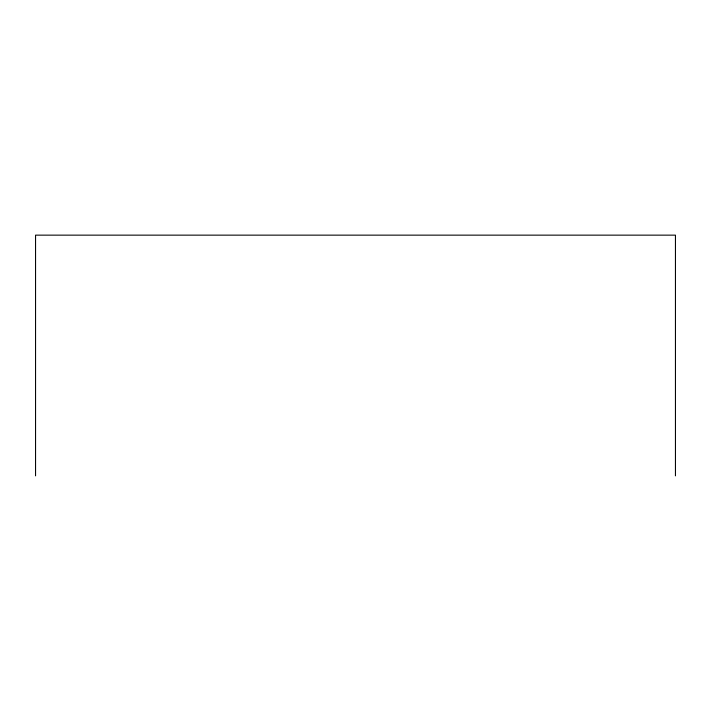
<?xml version="1.0" encoding="UTF-8"?>
<svg xmlns="http://www.w3.org/2000/svg" width="711" height="711" viewBox="0 0 711 711"><rect width="100%" height="100%" fill="white"/><g stroke="black" fill="none" stroke-linecap="round" stroke-linejoin="round"><path stroke-width="1.07" d="M675.45 475.855L675.45 235.145L35.55 235.145L35.55 475.855"/></g></svg>
